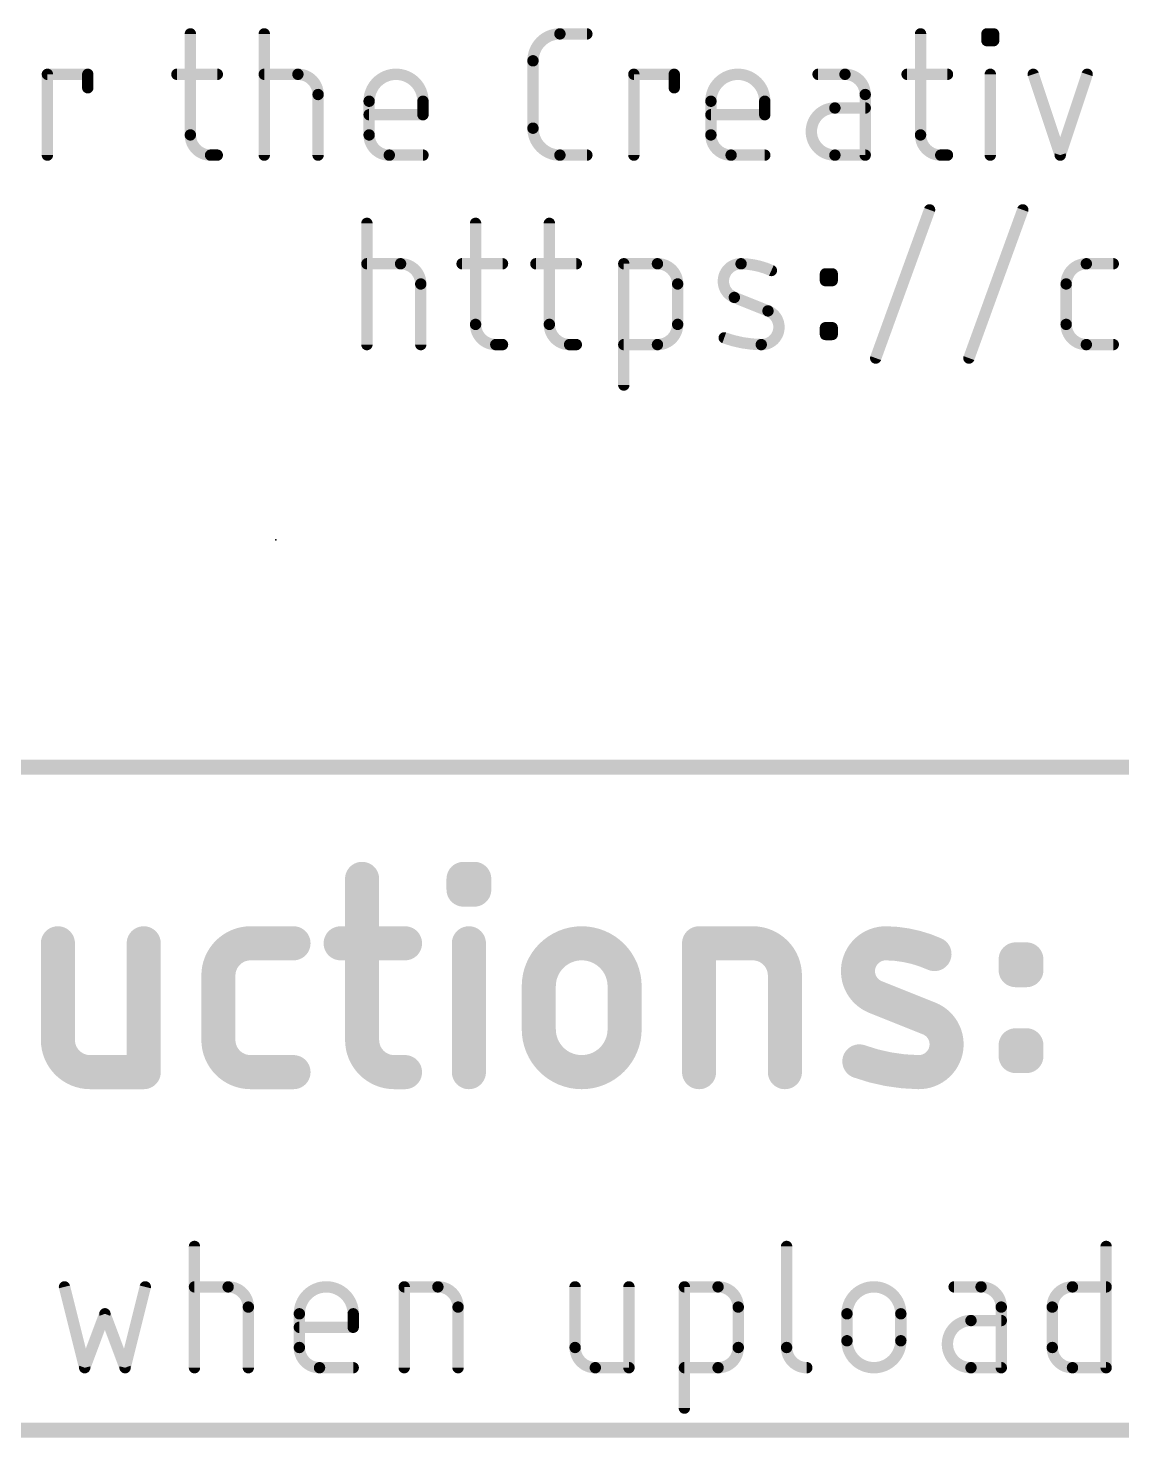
# Model space of a CAD drawing. Extents: x -10 to 92, y -62 to 76.
# Drawn here: x 17 to 31.67, y -20.17 to -1.27 of the extents above; entities that cross this region are included whole.
import ezdxf

# ---------------------------------------------------------------- set-up
doc = ezdxf.new("R2010")
doc.units = 0
doc.layers.add('23', color=53, linetype='CONTINUOUS')
doc.layers.add('51', color=53, linetype='CONTINUOUS')

msp = doc.modelspace()

# ---------------------------------------------------------------- linework, layer by layer
at = {"layer": '23'}
msp.add_point((20.32, -8.128), dxfattribs=at)
at = {"layer": '51'}
for points, const_width in [([(19.1741, -1.3462), (19.1741, -2.7009)], 0.1524), ([(20.1653, -2.9718), (20.1653, -1.3462)], 0.1524), ([(24.1317, -1.3462), (24.4929, -1.3462)], 0.1524), ([(28.9697, -1.3462), (28.9697, -2.7009)], 0.1524), ([(29.8601, -1.4365), (29.8601, -1.3462)], 0.1524), ([(29.8601, -1.3462), (29.9504, -1.3462)], 0.1524), ([(29.9504, -1.3462), (29.9504, -1.4365)], 0.1524), ([(29.9504, -1.4365), (29.8601, -1.4365)], 0.1524), ([(23.7704, -2.6106), (23.7704, -1.7074)], 0.1524), ([(17.256, -2.9718), (17.256, -1.8881)], 0.1524), ([(17.256, -1.8881), (17.7978, -1.8881)], 0.1524), ([(17.7978, -1.8881), (17.7978, -2.0687)], 0.1524), ([(18.9935, -1.8881), (19.5354, -1.8881)], 0.1524), ([(20.1653, -1.8881), (20.6169, -1.8881)], 0.1524), ([(25.1237, -2.9718), (25.1237, -1.8881)], 0.1524), ([(25.1237, -1.8881), (25.6655, -1.8881)], 0.1524), ([(25.6655, -1.8881), (25.6655, -2.0687)], 0.1524), ([(27.9562, -1.8881), (27.595, -1.8881)], 0.1524), ([(28.7891, -1.8881), (29.3309, -1.8881)], 0.1524), ([(29.9053, -2.9718), (29.9053, -1.8881)], 0.1524), ([(30.4819, -1.8881), (30.8431, -2.9718)], 0.1524), ([(30.8431, -2.9718), (31.2044, -1.8881)], 0.1524), ([(20.8878, -2.159), (20.8878, -2.9718)], 0.1524), ([(21.5721, -2.7009), (21.5721, -2.2493)], 0.1524), ([(22.2946, -2.2493), (22.2946, -2.4299)], 0.1524), ([(26.1573, -2.7009), (26.1573, -2.2493)], 0.1524), ([(26.8798, -2.2493), (26.8798, -2.4299)], 0.1524), ([(28.2271, -2.3396), (27.8207, -2.3396)], 0.1524), ([(28.2271, -2.9718), (28.2271, -2.159)], 0.1524), ([(22.2946, -2.4299), (21.5721, -2.4299)], 0.1524), ([(26.8798, -2.4299), (26.1573, -2.4299)], 0.1524), ([(19.4451, -2.9718), (19.5354, -2.9718)], 0.1524), ([(22.2946, -2.9718), (21.843, -2.9718)], 0.1524), ([(24.4929, -2.9718), (24.1317, -2.9718)], 0.1524), ([(26.8798, -2.9718), (26.4282, -2.9718)], 0.1524), ([(27.8207, -2.9718), (28.2271, -2.9718)], 0.1524), ([(29.2406, -2.9718), (29.3309, -2.9718)], 0.1524), ([(28.3681, -5.6924), (29.0906, -3.7056)], 0.1524), ([(29.6186, -5.6924), (30.3411, -3.7056)], 0.1524), ([(21.5425, -5.5118), (21.5425, -3.8862)], 0.1524), ([(23.0002, -3.8862), (23.0002, -5.2409)], 0.1524), ([(23.9902, -3.8862), (23.9902, -5.2409)], 0.1524), ([(21.5425, -4.4281), (21.994, -4.4281)], 0.1524), ([(22.8196, -4.4281), (23.3614, -4.4281)], 0.1524), ([(23.8095, -4.4281), (24.3514, -4.4281)], 0.1524), ([(24.9887, -6.0537), (24.9887, -4.4281)], 0.1524), ([(24.9887, -4.4281), (25.4402, -4.4281)], 0.1524), ([(27.6942, -4.6538), (27.6942, -4.5635)], 0.1524), ([(27.6942, -4.5635), (27.7845, -4.5635)], 0.1524), ([(27.7845, -4.5635), (27.7845, -4.6538)], 0.1524), ([(31.1939, -4.4281), (31.5551, -4.4281)], 0.1524), ([(22.265, -4.699), (22.265, -5.5118)], 0.1524), ([(25.7112, -4.699), (25.7112, -5.2409)], 0.1524), ([(27.7845, -4.6538), (27.6942, -4.6538)], 0.1524), ([(30.923, -5.2409), (30.923, -4.699)], 0.1524), ([(26.9231, -5.0602), (26.4715, -4.8796)], 0.1524), ([(27.6942, -5.3763), (27.6942, -5.286)], 0.1524), ([(27.6942, -5.286), (27.7845, -5.286)], 0.1524), ([(27.7845, -5.286), (27.7845, -5.3763)], 0.1524), ([(23.2711, -5.5118), (23.3614, -5.5118)], 0.1524), ([(24.2611, -5.5118), (24.3514, -5.5118)], 0.1524), ([(25.4402, -5.5118), (24.9887, -5.5118)], 0.1524), ([(27.7845, -5.3763), (27.6942, -5.3763)], 0.1524), ([(31.5551, -5.5118), (31.1939, -5.5118)], 0.1524), ([(-9.652, -11.176), (91.948, -11.176)], 0.2032), ([(21.4779, -12.6746), (21.4779, -14.8336)], 0.4572), ([(22.8387, -12.8185), (22.8387, -12.6746)], 0.4572), ([(22.8387, -12.6746), (22.9826, -12.6746)], 0.4572), ([(22.9826, -12.6746), (22.9826, -12.8185)], 0.4572), ([(22.9826, -12.8185), (22.8387, -12.8185)], 0.4572), ([(17.397, -13.5382), (17.397, -14.8336)], 0.4572), ([(18.5485, -15.2654), (18.5485, -13.5382)], 0.4572), ([(19.9819, -13.5382), (20.5576, -13.5382)], 0.4572), ([(21.19, -13.5382), (22.0536, -13.5382)], 0.4572), ([(22.9106, -15.2654), (22.9106, -13.5382)], 0.4572), ([(25.9985, -15.2654), (25.9985, -13.5382)], 0.4572), ([(25.9985, -13.5382), (26.7182, -13.5382)], 0.4572), ([(30.2456, -13.898), (30.2456, -13.7541)], 0.4572), ([(30.2456, -13.7541), (30.3895, -13.7541)], 0.4572), ([(30.3895, -13.7541), (30.3895, -13.898)], 0.4572), ([(19.5501, -14.8336), (19.5501, -13.97)], 0.4572), ([(27.15, -13.97), (27.15, -15.2654)], 0.4572), ([(30.3895, -13.898), (30.2456, -13.898)], 0.4572), ([(23.8482, -14.6897), (23.8482, -14.1139)], 0.4572), ([(24.9996, -14.1139), (24.9996, -14.6897)], 0.4572), ([(29.0845, -14.5457), (28.3648, -14.2579)], 0.4572), ([(30.2456, -15.0495), (30.2456, -14.9056)], 0.4572), ([(30.2456, -14.9056), (30.3895, -14.9056)], 0.4572), ([(30.3895, -14.9056), (30.3895, -15.0495)], 0.4572), ([(30.3895, -15.0495), (30.2456, -15.0495)], 0.4572), ([(17.8288, -15.2654), (18.5485, -15.2654)], 0.4572), ([(20.5576, -15.2654), (19.9819, -15.2654)], 0.4572), ([(21.9097, -15.2654), (22.0536, -15.2654)], 0.4572), ([(19.2293, -19.2278), (19.2293, -17.6022)], 0.1524), ([(27.1728, -17.6022), (27.1728, -18.9569)], 0.1524), ([(31.4594, -17.6022), (31.4594, -19.2278)], 0.1524), ([(17.4855, -18.1441), (17.7565, -19.2278)], 0.1524), ([(18.2983, -19.2278), (18.5693, -18.1441)], 0.1524), ([(19.2293, -18.1441), (19.6808, -18.1441)], 0.1524), ([(22.0429, -19.2278), (22.0429, -18.1441)], 0.1524), ([(22.0429, -18.1441), (22.4945, -18.1441)], 0.1524), ([(24.3355, -18.1441), (24.3355, -18.9569)], 0.1524), ([(25.058, -19.2278), (25.058, -18.1441)], 0.1524), ([(25.8017, -19.7697), (25.8017, -18.1441)], 0.1524), ([(25.8017, -18.1441), (26.2533, -18.1441)], 0.1524), ([(29.7817, -18.1441), (29.4204, -18.1441)], 0.1524), ([(31.0079, -18.1441), (31.4594, -18.1441)], 0.1524), ([(17.7565, -19.2278), (18.0274, -18.5053)], 0.1524), ([(18.0274, -18.5053), (18.2983, -19.2278)], 0.1524), ([(19.9518, -18.415), (19.9518, -19.2278)], 0.1524), ([(20.6361, -18.9569), (20.6361, -18.5053)], 0.1524), ([(21.3586, -18.5053), (21.3586, -18.6859)], 0.1524), ([(22.7654, -18.415), (22.7654, -19.2278)], 0.1524), ([(26.5242, -18.415), (26.5242, -18.9569)], 0.1524), ([(27.9828, -18.8666), (27.9828, -18.5053)], 0.1524), ([(28.7052, -18.5053), (28.7052, -18.8666)], 0.1524), ([(30.0526, -18.5956), (29.6462, -18.5956)], 0.1524), ([(30.0526, -19.2278), (30.0526, -18.415)], 0.1524), ([(30.7369, -18.9569), (30.7369, -18.415)], 0.1524), ([(21.3586, -18.6859), (20.6361, -18.6859)], 0.1524), ([(21.3586, -19.2278), (20.907, -19.2278)], 0.1524), ([(24.6064, -19.2278), (25.058, -19.2278)], 0.1524), ([(26.2533, -19.2278), (25.8017, -19.2278)], 0.1524), ([(29.6462, -19.2278), (30.0526, -19.2278)], 0.1524), ([(31.4594, -19.2278), (31.0079, -19.2278)], 0.1524), ([(-9.652, -20.066), (91.948, -20.066)], 0.2032)]:
    msp.add_lwpolyline(points, dxfattribs=dict(at, const_width=const_width))
for points, const_width in [([(19.2122, -1.3462, 1), (19.136, -1.3462)], 0.0762), ([(20.2034, -1.3462, 1), (20.1272, -1.3462)], 0.0762), ([(24.1317, -1.3462, 0.4142), (23.7704, -1.7074)], 0.1524), ([(24.1317, -1.3081, 1), (24.1317, -1.3843)], 0.0762), ([(24.1317, -1.3843, 1), (24.1317, -1.3081)], 0.0762), ([(24.4929, -1.3843, 1), (24.4929, -1.3081)], 0.0762), ([(29.0078, -1.3462, 1), (28.9316, -1.3462)], 0.0762), ([(29.8982, -1.3462, 1), (29.822, -1.3462)], 0.0762), ([(29.8601, -1.3081, 1), (29.8601, -1.3843)], 0.0762), ([(29.9885, -1.3462, 1), (29.9123, -1.3462)], 0.0762), ([(29.9504, -1.3843, 1), (29.9504, -1.3081)], 0.0762), ([(29.8601, -1.3984, 1), (29.8601, -1.4746)], 0.0762), ([(29.822, -1.4365, 1), (29.8982, -1.4365)], 0.0762), ([(29.9123, -1.4365, 1), (29.9885, -1.4365)], 0.0762), ([(29.9504, -1.4746, 1), (29.9504, -1.3984)], 0.0762), ([(23.8085, -1.7074, 1), (23.7323, -1.7074)], 0.0762), ([(23.7323, -1.7074, 1), (23.8085, -1.7074)], 0.0762), ([(17.2941, -1.8881, 1), (17.2179, -1.8881)], 0.0762), ([(17.256, -1.85, 1), (17.256, -1.9262)], 0.0762), ([(17.8359, -1.8881, 1), (17.7597, -1.8881)], 0.0762), ([(17.7978, -1.9262, 1), (17.7978, -1.85)], 0.0762), ([(18.9935, -1.85, 1), (18.9935, -1.9262)], 0.0762), ([(19.5354, -1.9262, 1), (19.5354, -1.85)], 0.0762), ([(20.1653, -1.85, 1), (20.1653, -1.9262)], 0.0762), ([(20.8878, -2.159, 0.4142), (20.6169, -1.8881)], 0.1524), ([(20.6169, -1.85, 1), (20.6169, -1.9262)], 0.0762), ([(20.6169, -1.9262, 1), (20.6169, -1.85)], 0.0762), ([(22.2946, -2.2493, 1), (21.5721, -2.2493)], 0.1524), ([(25.1618, -1.8881, 1), (25.0856, -1.8881)], 0.0762), ([(25.1237, -1.85, 1), (25.1237, -1.9262)], 0.0762), ([(25.7036, -1.8881, 1), (25.6274, -1.8881)], 0.0762), ([(25.6655, -1.9262, 1), (25.6655, -1.85)], 0.0762), ([(26.8798, -2.2493, 1), (26.1573, -2.2493)], 0.1524), ([(27.595, -1.85, 1), (27.595, -1.9262)], 0.0762), ([(28.2271, -2.159, 0.4142), (27.9562, -1.8881)], 0.1524), ([(27.9562, -1.85, 1), (27.9562, -1.9262)], 0.0762), ([(27.9562, -1.9262, 1), (27.9562, -1.85)], 0.0762), ([(28.7891, -1.85, 1), (28.7891, -1.9262)], 0.0762), ([(29.3309, -1.9262, 1), (29.3309, -1.85)], 0.0762), ([(29.9434, -1.8881, 1), (29.8672, -1.8881)], 0.0762), ([(30.518, -1.876, 1), (30.4458, -1.9001)], 0.0762), ([(31.2405, -1.9001, 1), (31.1682, -1.876)], 0.0762), ([(17.7597, -2.0687, 1), (17.8359, -2.0687)], 0.0762), ([(25.6274, -2.0687, 1), (25.7036, -2.0687)], 0.0762), ([(20.9259, -2.159, 1), (20.8497, -2.159)], 0.0762), ([(20.8497, -2.159, 1), (20.9259, -2.159)], 0.0762), ([(21.6102, -2.2493, 1), (21.534, -2.2493)], 0.0762), ([(21.534, -2.2493, 1), (21.6102, -2.2493)], 0.0762), ([(22.3327, -2.2493, 1), (22.2565, -2.2493)], 0.0762), ([(22.2565, -2.2493, 1), (22.3327, -2.2493)], 0.0762), ([(26.1954, -2.2493, 1), (26.1192, -2.2493)], 0.0762), ([(26.1192, -2.2493, 1), (26.1954, -2.2493)], 0.0762), ([(26.9179, -2.2493, 1), (26.8417, -2.2493)], 0.0762), ([(26.8417, -2.2493, 1), (26.9179, -2.2493)], 0.0762), ([(27.8207, -2.3396, 1), (27.8207, -2.9718)], 0.1524), ([(27.8207, -2.3015, 1), (27.8207, -2.3777)], 0.0762), ([(27.8207, -2.3777, 1), (27.8207, -2.3015)], 0.0762), ([(28.2652, -2.159, 1), (28.189, -2.159)], 0.0762), ([(28.189, -2.159, 1), (28.2652, -2.159)], 0.0762), ([(28.2271, -2.3777, 1), (28.2271, -2.3015)], 0.0762), ([(21.5721, -2.3918, 1), (21.5721, -2.468)], 0.0762), ([(22.2565, -2.4299, 1), (22.3327, -2.4299)], 0.0762), ([(22.2946, -2.468, 1), (22.2946, -2.3918)], 0.0762), ([(26.1573, -2.3918, 1), (26.1573, -2.468)], 0.0762), ([(26.8417, -2.4299, 1), (26.9179, -2.4299)], 0.0762), ([(26.8798, -2.468, 1), (26.8798, -2.3918)], 0.0762), ([(19.1741, -2.7009, 0.4142), (19.4451, -2.9718)], 0.1524), ([(19.2122, -2.7009, 1), (19.136, -2.7009)], 0.0762), ([(21.5721, -2.7009, 0.4142), (21.843, -2.9718)], 0.1524), ([(21.6102, -2.7009, 1), (21.534, -2.7009)], 0.0762), ([(23.7704, -2.6106, 0.4142), (24.1317, -2.9718)], 0.1524), ([(23.8085, -2.6106, 1), (23.7323, -2.6106)], 0.0762), ([(23.7323, -2.6106, 1), (23.8085, -2.6106)], 0.0762), ([(26.1573, -2.7009, 0.4142), (26.4282, -2.9718)], 0.1524), ([(26.1954, -2.7009, 1), (26.1192, -2.7009)], 0.0762), ([(28.9697, -2.7009, 0.4142), (29.2406, -2.9718)], 0.1524), ([(29.0078, -2.7009, 1), (28.9316, -2.7009)], 0.0762), ([(19.136, -2.7009, 1), (19.2122, -2.7009)], 0.0762), ([(21.534, -2.7009, 1), (21.6102, -2.7009)], 0.0762), ([(26.1192, -2.7009, 1), (26.1954, -2.7009)], 0.0762), ([(28.9316, -2.7009, 1), (29.0078, -2.7009)], 0.0762), ([(17.2179, -2.9718, 1), (17.2941, -2.9718)], 0.0762), ([(19.4451, -2.9337, 1), (19.4451, -3.0099)], 0.0762), ([(19.4451, -3.0099, 1), (19.4451, -2.9337)], 0.0762), ([(19.5354, -3.0099, 1), (19.5354, -2.9337)], 0.0762), ([(20.1272, -2.9718, 1), (20.2034, -2.9718)], 0.0762), ([(20.8497, -2.9718, 1), (20.9259, -2.9718)], 0.0762), ([(21.843, -2.9337, 1), (21.843, -3.0099)], 0.0762), ([(21.843, -3.0099, 1), (21.843, -2.9337)], 0.0762), ([(22.2946, -3.0099, 1), (22.2946, -2.9337)], 0.0762), ([(24.1317, -2.9337, 1), (24.1317, -3.0099)], 0.0762), ([(24.1317, -3.0099, 1), (24.1317, -2.9337)], 0.0762), ([(24.4929, -3.0099, 1), (24.4929, -2.9337)], 0.0762), ([(25.0856, -2.9718, 1), (25.1618, -2.9718)], 0.0762), ([(26.4282, -2.9337, 1), (26.4282, -3.0099)], 0.0762), ([(26.4282, -3.0099, 1), (26.4282, -2.9337)], 0.0762), ([(26.8798, -3.0099, 1), (26.8798, -2.9337)], 0.0762), ([(27.8207, -2.9337, 1), (27.8207, -3.0099)], 0.0762), ([(27.8207, -3.0099, 1), (27.8207, -2.9337)], 0.0762), ([(28.189, -2.9718, 1), (28.2652, -2.9718)], 0.0762), ([(28.2271, -3.0099, 1), (28.2271, -2.9337)], 0.0762), ([(29.2406, -2.9337, 1), (29.2406, -3.0099)], 0.0762), ([(29.2406, -3.0099, 1), (29.2406, -2.9337)], 0.0762), ([(29.3309, -3.0099, 1), (29.3309, -2.9337)], 0.0762), ([(29.8672, -2.9718, 1), (29.9434, -2.9718)], 0.0762), ([(30.807, -2.9598, 1), (30.8793, -2.9838)], 0.0762), ([(30.807, -2.9838, 1), (30.8793, -2.9598)], 0.0762), ([(29.1264, -3.7186, 1), (29.0548, -3.6926)], 0.0762), ([(30.3769, -3.7186, 1), (30.3053, -3.6926)], 0.0762), ([(21.5806, -3.8862, 1), (21.5044, -3.8862)], 0.0762), ([(23.0383, -3.8862, 1), (22.9621, -3.8862)], 0.0762), ([(24.0283, -3.8862, 1), (23.9521, -3.8862)], 0.0762), ([(21.5425, -4.39, 1), (21.5425, -4.4662)], 0.0762), ([(22.265, -4.699, 0.4142), (21.994, -4.4281)], 0.1524), ([(21.994, -4.39, 1), (21.994, -4.4662)], 0.0762), ([(21.994, -4.4662, 1), (21.994, -4.39)], 0.0762), ([(22.8196, -4.39, 1), (22.8196, -4.4662)], 0.0762), ([(23.3614, -4.4662, 1), (23.3614, -4.39)], 0.0762), ([(23.8095, -4.39, 1), (23.8095, -4.4662)], 0.0762), ([(24.3514, -4.4662, 1), (24.3514, -4.39)], 0.0762), ([(25.0268, -4.4281, 1), (24.9506, -4.4281)], 0.0762), ([(24.9887, -4.39, 1), (24.9887, -4.4662)], 0.0762), ([(25.7112, -4.699, 0.4142), (25.4402, -4.4281)], 0.1524), ([(25.4402, -4.39, 1), (25.4402, -4.4662)], 0.0762), ([(25.4402, -4.4662, 1), (25.4402, -4.39)], 0.0762), ([(26.5618, -4.4281, 0.8318), (26.4715, -4.8796)], 0.1524), ([(26.9682, -4.5184, 0.1026), (26.5618, -4.4281)], 0.1524), ([(26.5624, -4.39, 1), (26.5613, -4.4662)], 0.0762), ([(26.5613, -4.4662, 1), (26.5624, -4.39)], 0.0762), ([(26.9526, -4.5531, 1), (26.9839, -4.4836)], 0.0762), ([(27.7323, -4.5635, 1), (27.6561, -4.5635)], 0.0762), ([(27.6942, -4.5254, 1), (27.6942, -4.6016)], 0.0762), ([(27.8226, -4.5635, 1), (27.7464, -4.5635)], 0.0762), ([(27.7845, -4.6016, 1), (27.7845, -4.5254)], 0.0762), ([(31.1939, -4.4281, 0.4142), (30.923, -4.699)], 0.1524), ([(31.1939, -4.39, 1), (31.1939, -4.4662)], 0.0762), ([(31.1939, -4.4662, 1), (31.1939, -4.39)], 0.0762), ([(31.5551, -4.4662, 1), (31.5551, -4.39)], 0.0762), ([(22.3031, -4.699, 1), (22.2269, -4.699)], 0.0762), ([(22.2269, -4.699, 1), (22.3031, -4.699)], 0.0762), ([(25.7493, -4.699, 1), (25.6731, -4.699)], 0.0762), ([(25.6731, -4.699, 1), (25.7493, -4.699)], 0.0762), ([(27.6942, -4.6157, 1), (27.6942, -4.6919)], 0.0762), ([(27.6561, -4.6538, 1), (27.7323, -4.6538)], 0.0762), ([(27.7464, -4.6538, 1), (27.8226, -4.6538)], 0.0762), ([(27.7845, -4.6919, 1), (27.7845, -4.6157)], 0.0762), ([(30.9611, -4.699, 1), (30.8849, -4.699)], 0.0762), ([(30.8849, -4.699, 1), (30.9611, -4.699)], 0.0762), ([(26.4857, -4.8443, 1), (26.4574, -4.915)], 0.0762), ([(26.4574, -4.915, 1), (26.4857, -4.8442)], 0.0762), ([(26.8328, -5.5118, 0.8318), (26.9231, -5.0602)], 0.1524), ([(26.9372, -5.0249, 1), (26.9089, -5.0956)], 0.0762), ([(26.9089, -5.0956, 1), (26.9372, -5.0249)], 0.0762), ([(23.0002, -5.2409, 0.4142), (23.2711, -5.5118)], 0.1524), ([(23.0383, -5.2409, 1), (22.9621, -5.2409)], 0.0762), ([(22.9621, -5.2409, 1), (23.0383, -5.2409)], 0.0762), ([(23.9902, -5.2409, 0.4142), (24.2611, -5.5118)], 0.1524), ([(24.0283, -5.2409, 1), (23.9521, -5.2409)], 0.0762), ([(23.9521, -5.2409, 1), (24.0283, -5.2409)], 0.0762), ([(25.4402, -5.5118, 0.4142), (25.7112, -5.2409)], 0.1524), ([(25.7493, -5.2409, 1), (25.6731, -5.2409)], 0.0762), ([(25.6731, -5.2409, 1), (25.7493, -5.2409)], 0.0762), ([(27.7323, -5.286, 1), (27.6561, -5.286)], 0.0762), ([(27.6942, -5.2479, 1), (27.6942, -5.3241)], 0.0762), ([(27.8226, -5.286, 1), (27.7464, -5.286)], 0.0762), ([(27.7845, -5.3241, 1), (27.7845, -5.2479)], 0.0762), ([(30.923, -5.2409, 0.4142), (31.1939, -5.5118)], 0.1524), ([(30.9611, -5.2409, 1), (30.8849, -5.2409)], 0.0762), ([(30.8849, -5.2409, 1), (30.9611, -5.2409)], 0.0762), ([(21.5044, -5.5118, 1), (21.5806, -5.5118)], 0.0762), ([(22.2269, -5.5118, 1), (22.3031, -5.5118)], 0.0762), ([(23.2711, -5.4737, 1), (23.2711, -5.5499)], 0.0762), ([(23.2711, -5.5499, 1), (23.2711, -5.4737)], 0.0762), ([(23.3614, -5.5499, 1), (23.3614, -5.4737)], 0.0762), ([(24.2611, -5.4737, 1), (24.2611, -5.5499)], 0.0762), ([(24.2611, -5.5499, 1), (24.2611, -5.4737)], 0.0762), ([(24.3514, -5.5499, 1), (24.3514, -5.4737)], 0.0762), ([(24.9887, -5.4737, 1), (24.9887, -5.5499)], 0.0762), ([(25.4402, -5.4737, 1), (25.4402, -5.5499)], 0.0762), ([(25.4402, -5.5499, 1), (25.4402, -5.4737)], 0.0762), ([(26.349, -5.3856, 1), (26.3232, -5.4573)], 0.0762), ([(26.3361, -5.4215, 0.083), (26.8328, -5.5118)], 0.1524), ([(26.8333, -5.4737, 1), (26.8322, -5.5499)], 0.0762), ([(26.8322, -5.5499, 1), (26.8333, -5.4737)], 0.0762), ([(27.6942, -5.3382, 1), (27.6942, -5.4144)], 0.0762), ([(27.6561, -5.3763, 1), (27.7323, -5.3763)], 0.0762), ([(27.7464, -5.3763, 1), (27.8226, -5.3763)], 0.0762), ([(27.7845, -5.4144, 1), (27.7845, -5.3382)], 0.0762), ([(31.1939, -5.4737, 1), (31.1939, -5.5499)], 0.0762), ([(31.1939, -5.5499, 1), (31.1939, -5.4737)], 0.0762), ([(31.5551, -5.5499, 1), (31.5551, -5.4737)], 0.0762), ([(28.3323, -5.6794, 1), (28.4039, -5.7054)], 0.0762), ([(29.5828, -5.6794, 1), (29.6544, -5.7054)], 0.0762), ([(24.9506, -6.0537, 1), (25.0268, -6.0537)], 0.0762), ([(21.5922, -12.6746, 1), (21.3636, -12.6746)], 0.2286), ([(22.953, -12.6746, 1), (22.7244, -12.6746)], 0.2286), ([(22.8387, -12.5603, 1), (22.8387, -12.7889)], 0.2286), ([(23.0969, -12.6746, 1), (22.8683, -12.6746)], 0.2286), ([(22.9826, -12.7889, 1), (22.9826, -12.5603)], 0.2286), ([(22.8387, -12.7042, 1), (22.8387, -12.9328)], 0.2286), ([(22.9826, -12.9328, 1), (22.9826, -12.7042)], 0.2286), ([(22.7244, -12.8185, 1), (22.953, -12.8185)], 0.2286), ([(22.8683, -12.8185, 1), (23.0969, -12.8185)], 0.2286), ([(17.5113, -13.5382, 1), (17.2827, -13.5382)], 0.2286), ([(18.6628, -13.5382, 1), (18.4342, -13.5382)], 0.2286), ([(19.9819, -13.5382, 0.4142), (19.5501, -13.97)], 0.4572), ([(19.9819, -13.4239, 1), (19.9819, -13.6525)], 0.2286), ([(19.9819, -13.6525, 1), (19.9819, -13.4239)], 0.2286), ([(20.5576, -13.6525, 1), (20.5576, -13.4239)], 0.2286), ([(21.19, -13.4239, 1), (21.19, -13.6525)], 0.2286), ([(22.0536, -13.6525, 1), (22.0536, -13.4239)], 0.2286), ([(23.0249, -13.5382, 1), (22.7963, -13.5382)], 0.2286), ([(24.9996, -14.1139, 1), (23.8482, -14.1139)], 0.4572), ([(26.1128, -13.5382, 1), (25.8842, -13.5382)], 0.2286), ([(25.9985, -13.4239, 1), (25.9985, -13.6525)], 0.2286), ([(27.15, -13.97, 0.4142), (26.7182, -13.5382)], 0.4572), ([(26.7182, -13.4239, 1), (26.7182, -13.6525)], 0.2286), ([(26.7182, -13.6525, 1), (26.7182, -13.4239)], 0.2286), ([(28.5088, -13.5382, 0.8318), (28.3648, -14.2579)], 0.4572), ([(28.5104, -13.4239, 1), (28.5071, -13.6525)], 0.2286), ([(29.1565, -13.6821, 0.1025), (28.5088, -13.5382)], 0.4572), ([(28.5071, -13.6525, 1), (28.5104, -13.4239)], 0.2286), ([(29.1095, -13.7864, 1), (29.2034, -13.5779)], 0.2286), ([(30.3599, -13.7541, 1), (30.1313, -13.7541)], 0.2286), ([(30.2456, -13.6398, 1), (30.2456, -13.8684)], 0.2286), ([(30.5038, -13.7541, 1), (30.2752, -13.7541)], 0.2286), ([(30.3895, -13.8684, 1), (30.3895, -13.6398)], 0.2286), ([(19.6644, -13.97, 1), (19.4358, -13.97)], 0.2286), ([(27.2643, -13.97, 1), (27.0357, -13.97)], 0.2286), ([(30.2456, -13.7837, 1), (30.2456, -14.0123)], 0.2286), ([(30.1313, -13.898, 1), (30.3599, -13.898)], 0.2286), ([(30.2752, -13.898, 1), (30.5038, -13.898)], 0.2286), ([(30.3895, -14.0123, 1), (30.3895, -13.7837)], 0.2286), ([(19.4358, -13.97, 1), (19.6644, -13.97)], 0.2286), ([(23.9625, -14.1139, 1), (23.7339, -14.1139)], 0.2286), ([(25.1139, -14.1139, 1), (24.8853, -14.1139)], 0.2286), ([(27.0357, -13.97, 1), (27.2643, -13.97)], 0.2286), ([(23.7339, -14.1139, 1), (23.9625, -14.1139)], 0.2286), ([(24.8853, -14.1139, 1), (25.1139, -14.1139)], 0.2286), ([(28.4073, -14.1517, 1), (28.3224, -14.364)], 0.2286), ([(28.3224, -14.364, 1), (28.4073, -14.1517)], 0.2286), ([(28.9406, -15.2654, 0.8318), (29.0845, -14.5457)], 0.4572), ([(29.1269, -14.4396, 1), (29.042, -14.6519)], 0.2286), ([(29.042, -14.6519, 1), (29.1269, -14.4396)], 0.2286), ([(23.8481, -14.6897, 1), (24.9996, -14.6897)], 0.4572), ([(23.9624, -14.6897, 1), (23.7338, -14.6897)], 0.2286), ([(25.1139, -14.6897, 1), (24.8853, -14.6897)], 0.2286), ([(17.397, -14.8336, 0.4142), (17.8288, -15.2654)], 0.4572), ([(17.5113, -14.8336, 1), (17.2827, -14.8336)], 0.2286), ([(17.2827, -14.8336, 1), (17.5113, -14.8336)], 0.2286), ([(19.5501, -14.8336, 0.4142), (19.9819, -15.2654)], 0.4572), ([(19.6644, -14.8336, 1), (19.4358, -14.8336)], 0.2286), ([(19.4358, -14.8336, 1), (19.6644, -14.8336)], 0.2286), ([(21.4779, -14.8336, 0.4142), (21.9097, -15.2654)], 0.4572), ([(21.5922, -14.8336, 1), (21.3636, -14.8336)], 0.2286), ([(21.3636, -14.8336, 1), (21.5922, -14.8336)], 0.2286), ([(23.7339, -14.6897, 1), (23.9625, -14.6897)], 0.2286), ([(24.8853, -14.6897, 1), (25.1139, -14.6897)], 0.2286), ([(30.3599, -14.9056, 1), (30.1313, -14.9056)], 0.2286), ([(30.2456, -14.7913, 1), (30.2456, -15.0199)], 0.2286), ([(30.5038, -14.9056, 1), (30.2752, -14.9056)], 0.2286), ([(30.3895, -15.0199, 1), (30.3895, -14.7913)], 0.2286), ([(28.1876, -15.0139, 1), (28.1102, -15.229)], 0.2286), ([(28.1489, -15.1215, 0.083), (28.9406, -15.2654)], 0.4572), ([(30.2456, -14.9352, 1), (30.2456, -15.1638)], 0.2286), ([(30.3895, -15.1638, 1), (30.3895, -14.9352)], 0.2286), ([(17.8288, -15.1511, 1), (17.8288, -15.3797)], 0.2286), ([(17.8288, -15.3797, 1), (17.8288, -15.1511)], 0.2286), ([(18.5485, -15.3797, 1), (18.5485, -15.1511)], 0.2286), ([(19.9819, -15.1511, 1), (19.9819, -15.3797)], 0.2286), ([(19.9819, -15.3797, 1), (19.9819, -15.1511)], 0.2286), ([(20.5576, -15.3797, 1), (20.5576, -15.1511)], 0.2286), ([(21.9097, -15.1511, 1), (21.9097, -15.3797)], 0.2286), ([(21.9097, -15.3797, 1), (21.9097, -15.1511)], 0.2286), ([(22.0536, -15.3797, 1), (22.0536, -15.1511)], 0.2286), ([(28.9422, -15.1511, 1), (28.9389, -15.3797)], 0.2286), ([(28.9389, -15.3797, 1), (28.9422, -15.1511)], 0.2286), ([(30.1313, -15.0495, 1), (30.3599, -15.0495)], 0.2286), ([(30.2752, -15.0495, 1), (30.5038, -15.0495)], 0.2286), ([(18.4342, -15.2654, 1), (18.6628, -15.2654)], 0.2286), ([(22.7963, -15.2654, 1), (23.0249, -15.2654)], 0.2286), ([(25.8842, -15.2654, 1), (26.1128, -15.2654)], 0.2286), ([(27.0357, -15.2654, 1), (27.2643, -15.2654)], 0.2286), ([(19.2674, -17.6022, 1), (19.1912, -17.6022)], 0.0762), ([(27.2109, -17.6022, 1), (27.1347, -17.6022)], 0.0762), ([(31.4975, -17.6022, 1), (31.4213, -17.6022)], 0.0762), ([(17.5225, -18.1348, 1), (17.4486, -18.1533)], 0.0762), ([(18.6062, -18.1533, 1), (18.5323, -18.1348)], 0.0762), ([(19.2293, -18.106, 1), (19.2293, -18.1822)], 0.0762), ([(19.9518, -18.415, 0.4142), (19.6808, -18.1441)], 0.1524), ([(19.6808, -18.106, 1), (19.6808, -18.1822)], 0.0762), ([(19.6808, -18.1822, 1), (19.6808, -18.106)], 0.0762), ([(21.3586, -18.5053, 1), (20.6361, -18.5053)], 0.1524), ([(22.081, -18.1441, 1), (22.0048, -18.1441)], 0.0762), ([(22.0429, -18.106, 1), (22.0429, -18.1822)], 0.0762), ([(22.4945, -18.106, 1), (22.4944, -18.1822)], 0.0762), ([(22.7654, -18.415, 0.4142), (22.4945, -18.1441)], 0.1524), ([(22.4945, -18.1822, 1), (22.4945, -18.106)], 0.0762), ([(24.3736, -18.1441, 1), (24.2974, -18.1441)], 0.0762), ([(25.0961, -18.1441, 1), (25.0199, -18.1441)], 0.0762), ([(25.8398, -18.1441, 1), (25.7636, -18.1441)], 0.0762), ([(25.8017, -18.106, 1), (25.8017, -18.1822)], 0.0762), ([(26.5242, -18.415, 0.4142), (26.2533, -18.1441)], 0.1524), ([(26.2533, -18.106, 1), (26.2533, -18.1822)], 0.0762), ([(26.2533, -18.1822, 1), (26.2533, -18.106)], 0.0762), ([(28.7052, -18.5053, 1), (27.9828, -18.5053)], 0.1524), ([(29.4204, -18.106, 1), (29.4204, -18.1822)], 0.0762), ([(30.0526, -18.415, 0.4142), (29.7817, -18.1441)], 0.1524), ([(29.7817, -18.106, 1), (29.7817, -18.1822)], 0.0762), ([(29.7817, -18.1822, 1), (29.7817, -18.106)], 0.0762), ([(31.0079, -18.1441, 0.4142), (30.7369, -18.415)], 0.1524), ([(31.0079, -18.106, 1), (31.0079, -18.1822)], 0.0762), ([(31.0079, -18.1822, 1), (31.0079, -18.106)], 0.0762), ([(31.4594, -18.1822, 1), (31.4594, -18.106)], 0.0762), ([(18.0631, -18.4919, 1), (17.9917, -18.5187)], 0.0762), ([(18.0631, -18.5187, 1), (17.9917, -18.4919)], 0.0762), ([(19.9899, -18.415, 1), (19.9137, -18.415)], 0.0762), ([(19.9137, -18.415, 1), (19.9899, -18.415)], 0.0762), ([(20.6742, -18.5053, 1), (20.598, -18.5053)], 0.0762), ([(20.598, -18.5053, 1), (20.6742, -18.5053)], 0.0762), ([(21.3967, -18.5053, 1), (21.3205, -18.5053)], 0.0762), ([(21.3205, -18.5053, 1), (21.3967, -18.5053)], 0.0762), ([(22.8035, -18.415, 1), (22.7273, -18.415)], 0.0762), ([(22.7273, -18.415, 1), (22.8035, -18.415)], 0.0762), ([(26.5623, -18.415, 1), (26.4861, -18.415)], 0.0762), ([(26.4861, -18.415, 1), (26.5623, -18.415)], 0.0762), ([(28.0209, -18.5053, 1), (27.9447, -18.5053)], 0.0762), ([(27.9447, -18.5053, 1), (28.0209, -18.5053)], 0.0762), ([(28.7433, -18.5053, 1), (28.6671, -18.5053)], 0.0762), ([(28.6671, -18.5053, 1), (28.7433, -18.5053)], 0.0762), ([(29.6462, -18.5956, 1), (29.6462, -19.2278)], 0.1524), ([(29.6462, -18.5575, 1), (29.6462, -18.6337)], 0.0762), ([(29.6462, -18.6337, 1), (29.6462, -18.5575)], 0.0762), ([(30.0907, -18.415, 1), (30.0145, -18.415)], 0.0762), ([(30.0145, -18.415, 1), (30.0907, -18.415)], 0.0762), ([(30.0526, -18.6337, 1), (30.0526, -18.5575)], 0.0762), ([(30.775, -18.415, 1), (30.6988, -18.415)], 0.0762), ([(30.6988, -18.415, 1), (30.775, -18.415)], 0.0762), ([(20.6361, -18.6478, 1), (20.6361, -18.724)], 0.0762), ([(21.3205, -18.6859, 1), (21.3967, -18.6859)], 0.0762), ([(21.3586, -18.724, 1), (21.3586, -18.6478)], 0.0762), ([(20.6361, -18.9569, 0.4142), (20.907, -19.2278)], 0.1524), ([(20.6742, -18.9569, 1), (20.598, -18.9569)], 0.0762), ([(24.3355, -18.9569, 0.4142), (24.6064, -19.2278)], 0.1524), ([(24.3736, -18.9569, 1), (24.2974, -18.9569)], 0.0762), ([(26.2533, -19.2278, 0.4142), (26.5242, -18.9569)], 0.1524), ([(26.5623, -18.9569, 1), (26.4861, -18.9569)], 0.0762), ([(27.1728, -18.9569, 0.4142), (27.4437, -19.2278)], 0.1524), ([(27.2109, -18.9569, 1), (27.1347, -18.9569)], 0.0762), ([(27.9828, -18.8666, 1), (28.7052, -18.8666)], 0.1524), ([(28.0209, -18.8666, 1), (27.9447, -18.8666)], 0.0762), ([(27.9447, -18.8666, 1), (28.0209, -18.8666)], 0.0762), ([(28.7433, -18.8666, 1), (28.6671, -18.8666)], 0.0762), ([(28.6671, -18.8666, 1), (28.7433, -18.8666)], 0.0762), ([(30.7369, -18.9569, 0.4142), (31.0079, -19.2278)], 0.1524), ([(30.775, -18.9569, 1), (30.6988, -18.9569)], 0.0762), ([(20.598, -18.9569, 1), (20.6742, -18.9569)], 0.0762), ([(24.2974, -18.9569, 1), (24.3736, -18.9569)], 0.0762), ([(26.4861, -18.9569, 1), (26.5623, -18.9569)], 0.0762), ([(27.1347, -18.9569, 1), (27.2109, -18.9569)], 0.0762), ([(30.6988, -18.9569, 1), (30.775, -18.9569)], 0.0762), ([(17.7208, -19.2144, 1), (17.7921, -19.2412)], 0.0762), ([(17.7195, -19.237, 1), (17.7934, -19.2186)], 0.0762), ([(18.2614, -19.2186, 1), (18.3353, -19.237)], 0.0762), ([(18.2627, -19.2412, 1), (18.334, -19.2144)], 0.0762), ([(19.1912, -19.2278, 1), (19.2674, -19.2278)], 0.0762), ([(19.9137, -19.2278, 1), (19.9899, -19.2278)], 0.0762), ([(20.907, -19.1897, 1), (20.907, -19.2659)], 0.0762), ([(20.907, -19.2659, 1), (20.907, -19.1897)], 0.0762), ([(21.3586, -19.2659, 1), (21.3586, -19.1897)], 0.0762), ([(22.0048, -19.2278, 1), (22.081, -19.2278)], 0.0762), ([(22.7273, -19.2278, 1), (22.8035, -19.2278)], 0.0762), ([(24.6064, -19.1897, 1), (24.6064, -19.2659)], 0.0762), ([(24.6064, -19.2659, 1), (24.6064, -19.1897)], 0.0762), ([(25.0199, -19.2278, 1), (25.0961, -19.2278)], 0.0762), ([(25.058, -19.2659, 1), (25.058, -19.1897)], 0.0762), ([(25.8017, -19.1897, 1), (25.8017, -19.2659)], 0.0762), ([(26.2533, -19.1897, 1), (26.2533, -19.2659)], 0.0762), ([(26.2533, -19.2659, 1), (26.2533, -19.1897)], 0.0762), ([(27.4437, -19.2659, 1), (27.4437, -19.1897)], 0.0762), ([(29.6462, -19.1897, 1), (29.6462, -19.2659)], 0.0762), ([(29.6462, -19.2659, 1), (29.6462, -19.1897)], 0.0762), ([(30.0145, -19.2278, 1), (30.0907, -19.2278)], 0.0762), ([(30.0526, -19.2659, 1), (30.0526, -19.1897)], 0.0762), ([(31.0079, -19.1897, 1), (31.0079, -19.2659)], 0.0762), ([(31.0079, -19.2659, 1), (31.0079, -19.1897)], 0.0762), ([(31.4213, -19.2278, 1), (31.4975, -19.2278)], 0.0762), ([(31.4594, -19.2659, 1), (31.4594, -19.1897)], 0.0762), ([(25.7636, -19.7697, 1), (25.8398, -19.7697)], 0.0762)]:
    msp.add_lwpolyline(points, format="xyb", dxfattribs=dict(at, const_width=const_width))

doc.saveas('drawing.dxf')
